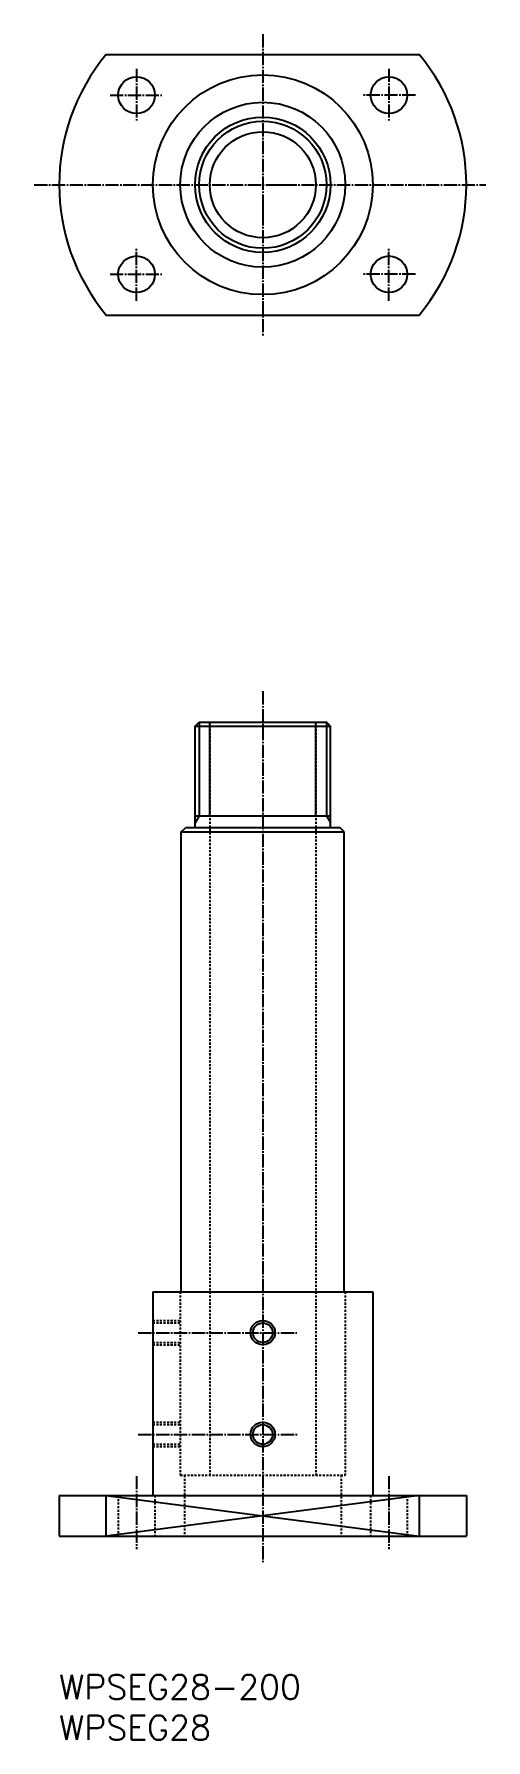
# Model space of a CAD drawing. Extents: x -551 to -440, y -3906 to -3487.
import ezdxf

# ---------------------------------------------------------------- set-up
doc = ezdxf.new("R2010")
doc.units = 0
doc.header["$LTSCALE"] = 0.25
doc.linetypes.add('CENTER', pattern=[17.5, 13, -1.5, 1.5, -1.5])
doc.linetypes.add('DASHED', pattern=[3.5, 2, -1.5])
doc.layers.get('0').update_dxf_attribs({"linetype": 'CONTINUOUS'})
doc.layers.add('CENTER', color=1, linetype='CENTER')
doc.styles.get("Standard").update_dxf_attribs({"font": 'txt', "bigfont": 'BIGFONT'})

msp = doc.modelspace()

# ---------------------------------------------------------------- linework, layer by layer
at = {"color": 7, "linetype": 'CONTINUOUS'}
for p, q in [((-532.78, -3491.64), (-455.94, -3491.64)), ((-532.78, -3555.64), (-455.94, -3555.64)), ((-510.99, -3656.64), (-509.99, -3655.64)), ((-510.99, -3656.64), (-477.74, -3656.64)), ((-510.99, -3681.64), (-510.99, -3656.64)), ((-509.99, -3655.64), (-478.74, -3655.64)), ((-477.74, -3656.64), (-478.74, -3655.64)), ((-477.74, -3681.64), (-477.74, -3656.64)), ((-510.99, -3678.64), (-477.74, -3678.64)), ((-514.36, -3682.64), (-513.36, -3681.64)), ((-514.36, -3682.64), (-474.36, -3682.64)), ((-514.36, -3795.64), (-514.36, -3682.64)), ((-475.36, -3681.64), (-513.36, -3681.64)), ((-474.36, -3682.64), (-475.36, -3681.64)), ((-474.36, -3795.64), (-474.36, -3682.64)), ((-521.36, -3795.64), (-521.36, -3845.64)), ((-521.36, -3795.64), (-467.36, -3795.64)), ((-467.36, -3795.64), (-467.36, -3845.64)), ((-544.36, -3845.64), (-544.36, -3855.64)), ((-544.36, -3845.64), (-444.36, -3845.64)), ((-532.78, -3855.64), (-532.78, -3845.64)), ((-455.94, -3845.64), (-455.94, -3855.64)), ((-444.36, -3845.64), (-444.36, -3855.64)), ((-544.36, -3855.64), (-444.36, -3855.64))]:
    msp.add_line(p, q, dxfattribs=at)
at = {"color": 3}
for p, q in [((-509.99, -3655.64), (-509.99, -3678.64)), ((-507.39, -3678.64), (-507.39, -3655.64)), ((-481.34, -3678.64), (-481.34, -3655.64)), ((-478.74, -3655.64), (-478.74, -3678.64)), ((-509.99, -3678.64), (-510.99, -3680.37)), ((-478.74, -3678.64), (-477.74, -3680.37))]:
    msp.add_line(p, q, dxfattribs=at)
at = {"color": 3, "linetype": 'DASHED'}
for p, q in [((-507.36, -3655.64), (-507.36, -3840.64)), ((-481.36, -3655.64), (-481.36, -3840.64)), ((-514.61, -3795.64), (-514.61, -3840.64)), ((-474.11, -3795.64), (-474.11, -3840.64)), ((-521.36, -3802.64), (-514.61, -3802.64)), ((-521.36, -3803.24), (-514.61, -3803.24)), ((-521.36, -3808.04), (-514.61, -3808.04)), ((-521.36, -3808.64), (-514.61, -3808.64)), ((-521.36, -3827.64), (-514.61, -3827.64)), ((-521.36, -3828.24), (-514.61, -3828.24)), ((-521.36, -3833.04), (-514.61, -3833.04)), ((-521.36, -3833.64), (-514.61, -3833.64)), ((-514.61, -3840.64), (-474.11, -3840.64)), ((-513.61, -3840.64), (-513.61, -3855.64)), ((-475.11, -3840.64), (-475.11, -3855.64)), ((-529.86, -3845.64), (-529.86, -3855.64)), ((-520.86, -3845.64), (-520.86, -3855.64)), ((-467.86, -3845.64), (-467.86, -3855.64)), ((-458.86, -3845.64), (-458.86, -3855.64))]:
    msp.add_line(p, q, dxfattribs=at)
at = {"color": 3, "linetype": 'CONTINUOUS'}
for p, q in [((-532.78, -3845.64), (-455.94, -3855.64)), ((-455.94, -3845.64), (-532.78, -3855.64))]:
    msp.add_line(p, q, dxfattribs=at)
at = {"color": 7, "linetype": 'CONTINUOUS'}
for centre, radius in [((-525.36, -3501.64), 4.5), ((-494.36, -3523.64), 27), ((-463.36, -3501.64), 4.5), ((-494.36, -3523.64), 20.25), ((-494.36, -3523.64), 16.62), ((-494.36, -3523.64), 13.02), ((-525.36, -3545.64), 4.5), ((-463.36, -3545.64), 4.5), ((-494.36, -3805.64), 2.4), ((-494.36, -3830.64), 2.4)]:
    msp.add_circle(centre, radius, dxfattribs=at)
at = {"color": 3}
for centre, radius in [((-494.36, -3523.64), 15.62), ((-494.36, -3805.64), 3), ((-494.36, -3830.64), 3)]:
    msp.add_circle(centre, radius, dxfattribs=at)
at = {"color": 7, "linetype": 'CONTINUOUS'}
for start, end in [(140.2082, 219.7918), (320.2082, 39.7918)]:
    msp.add_arc((-494.36, -3523.64), 50, start, end, dxfattribs=at)
at = {"layer": 'CENTER', "color": 1, "linetype": 'CENTER'}
for p, q in [((-494.36, -3486.64), (-494.36, -3560.64)), ((-525.36, -3495.14), (-525.36, -3508.14)), ((-463.36, -3495.14), (-463.36, -3508.14)), ((-531.86, -3501.64), (-518.86, -3501.64)), ((-456.86, -3501.64), (-469.86, -3501.64)), ((-550.51, -3523.64), (-439.56, -3523.64)), ((-490.36, -3523.64), (-486.36, -3523.64)), ((-494.36, -3527.64), (-494.36, -3531.64)), ((-525.36, -3552.14), (-525.36, -3539.14)), ((-463.36, -3552.14), (-463.36, -3539.14)), ((-531.86, -3545.64), (-518.86, -3545.64)), ((-456.86, -3545.64), (-469.86, -3545.64)), ((-494.36, -3648.08), (-494.36, -3862)), ((-524.92, -3805.64), (-486.01, -3805.64)), ((-524.92, -3830.64), (-485.56, -3830.64)), ((-525.36, -3840.86), (-525.36, -3858.82)), ((-463.36, -3840.86), (-463.36, -3858.82))]:
    msp.add_line(p, q, dxfattribs=at)

# ---------------------------------------------------------------- texts
at = {"color": 7, "linetype": 'CONTINUOUS'}
for s, p in [('WPSEG28-200', (-544.36, -3895.68)), ('WPSEG28', (-544.36, -3905.68))]:
    msp.add_text(s, height=6, dxfattribs=at).set_placement(p)

doc.saveas('drawing.dxf')
